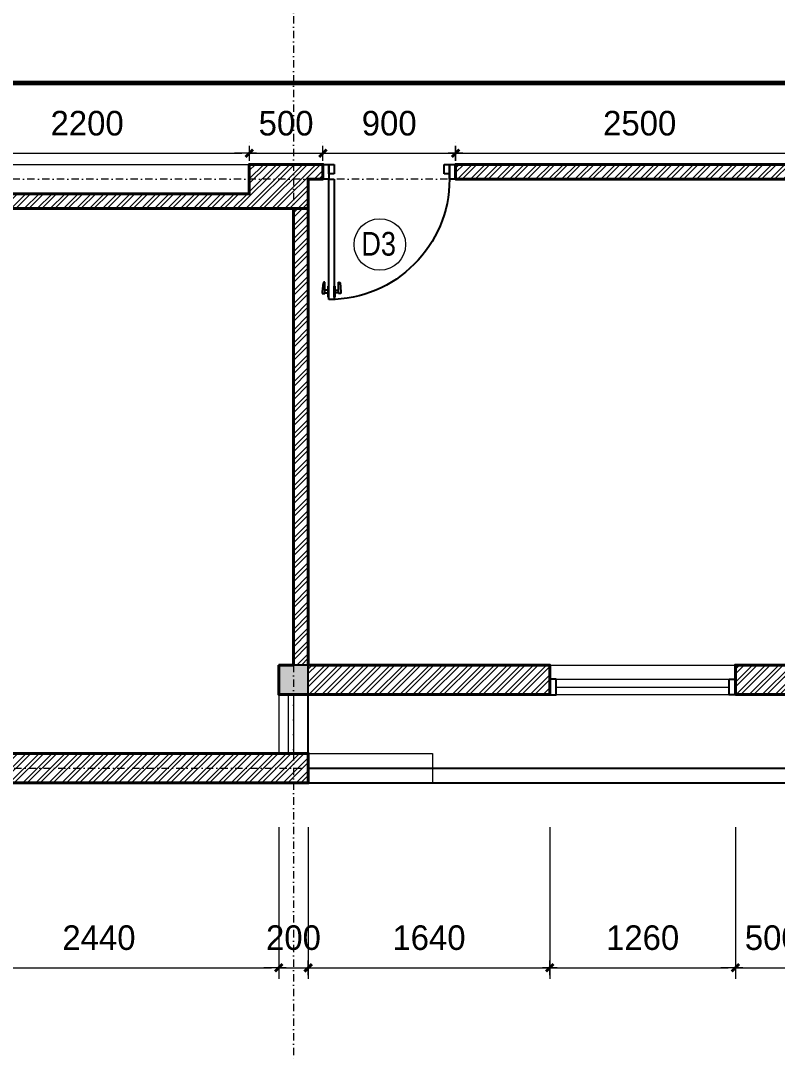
# Model space of a CAD drawing. Header units: millimetres. Extents: x 615730 to 2792744, y 139412 to 597571.
# Drawn here: x 1276692 to 1281826, y 287815 to 294886 of the extents above; entities that cross this region are included whole.
import ezdxf

# ---------------------------------------------------------------- set-up
doc = ezdxf.new("R2010")
doc.units = ezdxf.units.MM
doc.header["$MEASUREMENT"] = 0
doc.header["$PDMODE"] = 34
doc.linetypes.add('DASHDOT', pattern=[1, 0.5, -0.25, 0, -0.25])
doc.linetypes.add('HIDDEN2', pattern=[0.1875, 0.125, -0.0625])
doc.layers.get('0').update_dxf_attribs({"lineweight": 5})
for name, color, linetype, lineweight in [('AN_0.20', 2, 'Continuous', 20), ('HATCH', 42, 'Continuous', 5), ('KT', 148, 'Continuous', 18), ('net cat.', 1, 'Continuous', 35), ('NETNGOAITUONG', 1, 'Continuous', 40), ('NTHAY1', 61, 'Continuous', 25), ('TIM TRUC', 149, 'DASHDOT', 9), ('VLIEU', 250, 'Continuous', 9)]:
    doc.layers.add(name, color=color, linetype=linetype, lineweight=lineweight)
for name, color, linetype in [('AN_TEXT', 254, 'Continuous'), ('CUA', 132, 'Continuous'), ('DOORS', 1, 'Continuous'), ('NET MANH', 252, 'Continuous'), ('SWING', 7, 'Continuous'), ('VL', 155, 'Continuous')]:
    doc.layers.add(name, color=color, linetype=linetype)
doc.styles.add('romans', font='romans.shx', dxfattribs={"height": 240})
doc.styles.add('VNI-AVO', font='vni-roms.shx')
doc.dimstyles.new('1-50b', dxfattribs={"dimtxt": 167, "dimasz": 50, "dimexe": 75, "dimexo": 150, "dimgap": 120, "dimtad": 1, "dimdec": 0, "dimzin": 12, "dimtxsty": 'VNI-AVO', "dimblk": ']', "dimcen": 0, "dimdle": 50, "dimclrd": 252, "dimclre": 252, "dimclrt": 2, "dimadec": 0, "dimazin": 0, "dimtfac": 1, "dimtdec": 0, "dimtix": 1, "dimtmove": 2, "dimatfit": 0, "dimldrblk": 'OPEN90', "dimfxl": 1, "dimlwd": -1, "dimlwe": -1, "dimarcsym": 0})
pattern_1 = [(45, (600767.42, 0), (-44.194174, 44.194174), []), (45, (600767.42, 31.25), (-44.194174, 44.194174), [])]

# ---------------------------------------------------------------- blocks, each defined once
blk = doc.blocks.new('08PDRR02')
at = {"color": 0, "linetype": 'ByBlock'}
for p, q in [((1, 0), (0, 0)), ((0, 0), (0, -1)), ((1, -1), (1, 0)), ((0, -1), (1, -1))]:
    blk.add_line(p, q, dxfattribs=at)
blk = doc.blocks.new('08PDNB02')
at = {"color": 0, "linetype": 'ByBlock'}
for p, q in [((0, -1.62), (0, 1.62)), ((0, 1.62), (0.25, 1.62)), ((0.25, -1.62), (0.25, 1.62)), ((0.25, 0.38), (1.25, 0.38)), ((1.25, -0.55), (1.25, 2.75)), ((1.25, 2.75), (1.54, 2.75)), ((1.54, 2.75), (1.69, 2.59)), ((1.69, 2.59), (1.95, -0.13)), ((0.25, -1.62), (0, -1.62)), ((1.25, -0.38), (0.25, -0.38)), ((1.95, -0.55), (1.25, -0.55)), ((1.95, -0.13), (1.95, -0.55))]:
    blk.add_line(p, q, dxfattribs=at)
blk = doc.blocks.new('*U45')
at = {"layer": 'DOORS', "color": 0, "linetype": 'Continuous', "ltscale": 200}
for p, q in [((0, 15), (0, 55)), ((900, 15), (900, 55)), ((0, -25), (0, -55)), ((900, -25), (900, -55))]:
    blk.add_line(p, q, dxfattribs=at)
at = {"layer": 'SWING', "color": 1, "linetype": 'Continuous', "ltscale": 200}
blk.add_arc((0, 55), 900, 0, 90, dxfattribs=at)
at = {"layer": 'DOORS', "color": 8, "linetype": 'Continuous', "ltscale": 200, "xscale": 25.4, "yscale": 25.4, "zscale": 25.4, "rotation": 180}
blk.add_blockref('08PDNB02', (0, 895), dxfattribs=at)
at = {"layer": 'DOORS', "color": 0, "linetype": 'Continuous', "ltscale": 200, "xscale": 900, "yscale": 39.99999999999999, "rotation": 90}
blk.add_blockref('08PDRR02', (0, 55), dxfattribs=at)
at = {"layer": 'DOORS', "color": 8, "linetype": 'Continuous', "ltscale": 200, "xscale": 25.4, "yscale": -25.4, "zscale": 25.4}
blk.add_blockref('08PDNB02', (40, 895), dxfattribs=at)
at = {"layer": 'DOORS', "color": 0, "linetype": 'Continuous', "ltscale": 200, "xscale": 45, "yscale": 110}
for p in [(-45, 55), (900, 55)]:
    blk.add_blockref('08PDRR02', p, dxfattribs=at)
at = {"layer": 'DOORS', "color": 1, "linetype": 'Continuous', "ltscale": 200, "xscale": 39.99999999999999, "yscale": 69.99999999999999}
for p in [(0, 15), (860, 15)]:
    blk.add_blockref('08PDRR02', p, dxfattribs=at)
blk = doc.blocks.new(']')
for p, q in [((1, 0), (-1, 0)), ((0, 1), (0, -1))]:
    blk.add_line(p, q)
at = {"color": 9, "const_width": 0.4}
blk.add_lwpolyline([(-0.51, -0.51), (0.51, 0.51)], dxfattribs=at)
blk = doc.blocks.new('*D2353')
at = {"layer": 'DEFPOINTS', "color": 0, "ltscale": 10, "transparency": 16777216}
for p in [(1278442.5, 289561.6), (1278642.5, 289561.6), (1278642.5, 288455.8)]:
    blk.add_point(p, dxfattribs=at)
at = {"layer": 'KT', "color": 252, "ltscale": 10, "transparency": 16777216}
for p, q in [((1278442.5, 289411.6), (1278442.5, 288380.8)), ((1278642.5, 289411.6), (1278642.5, 288380.8)), ((1278392.5, 288455.8), (1278342.5, 288455.8)), ((1278442.5, 288455.8), (1278642.5, 288455.8)), ((1278692.5, 288455.8), (1278742.5, 288455.8))]:
    blk.add_line(p, q, dxfattribs=at)
at = {"layer": 'KT', "color": 252, "ltscale": 10, "transparency": 16777216, "xscale": 50, "yscale": 50, "zscale": 50}
blk.add_blockref(']', (1278442.5, 288455.8), dxfattribs=at)
at = {"layer": 'KT', "color": 252, "ltscale": 10, "transparency": 16777216, "xscale": 50, "yscale": 50, "zscale": 50, "rotation": 180}
blk.add_blockref(']', (1278642.5, 288455.8), dxfattribs=at)
at = {"layer": 'KT', "color": 2, "ltscale": 10, "transparency": 16777216, "insert": (1278542.5, 288659.3), "char_height": 167, "attachment_point": 5, "style": 'VNI-AVO'}
blk.add_mtext('200', dxfattribs=at)
blk = doc.blocks.new('_Open90')
at = {"color": 0, "linetype": 'ByBlock', "lineweight": -2}
for p, q in [((0, 0), (-1, 0)), ((-0.5, 0.5), (0, 0)), ((0, 0), (-0.5, -0.5))]:
    blk.add_line(p, q, dxfattribs=at)
blk = doc.blocks.new('*D2284')
at = {"layer": 'DEFPOINTS', "color": 0, "ltscale": 10, "transparency": 16777216}
for p in [(1276002.5, 289561.6), (1278442.5, 289561.6), (1278442.5, 288455.8)]:
    blk.add_point(p, dxfattribs=at)
at = {"layer": 'VLIEU', "color": 252, "ltscale": 10, "transparency": 16777216}
for p, q in [((1276002.5, 289411.6), (1276002.5, 288380.8)), ((1278442.5, 289411.6), (1278442.5, 288380.8)), ((1276052.5, 288455.8), (1278392.5, 288455.8))]:
    blk.add_line(p, q, dxfattribs=at)
at = {"layer": 'VLIEU', "color": 252, "ltscale": 10, "transparency": 16777216, "xscale": 50, "yscale": 50, "zscale": 50, "rotation": 180}
blk.add_blockref(']', (1276002.5, 288455.8), dxfattribs=at)
at = {"layer": 'VLIEU', "color": 252, "ltscale": 10, "transparency": 16777216, "xscale": 50, "yscale": 50, "zscale": 50}
blk.add_blockref(']', (1278442.5, 288455.8), dxfattribs=at)
at = {"layer": 'VLIEU', "color": 2, "ltscale": 10, "transparency": 16777216, "insert": (1277222.5, 288659.3), "char_height": 167, "attachment_point": 5, "style": 'VNI-AVO'}
blk.add_mtext('2440', dxfattribs=at)
blk = doc.blocks.new('*D2228')
at = {"layer": 'DEFPOINTS', "color": 0, "ltscale": 10, "transparency": 16777216}
for p in [(1278242.5, 293986.6), (1276042, 293911.6), (1278242.5, 293911.6)]:
    blk.add_point(p, dxfattribs=at)
at = {"layer": 'VLIEU', "color": 252, "ltscale": 10, "transparency": 16777216}
for p, q in [((1276042, 294061.6), (1276042, 294061.6)), ((1278242.5, 294061.6), (1278242.5, 294061.6)), ((1276092, 293986.6), (1278192.5, 293986.6))]:
    blk.add_line(p, q, dxfattribs=at)
at = {"layer": 'VLIEU', "color": 252, "ltscale": 10, "transparency": 16777216, "xscale": 50, "yscale": 50, "zscale": 50, "rotation": 180}
blk.add_blockref(']', (1276042, 293986.6), dxfattribs=at)
at = {"layer": 'VLIEU', "color": 252, "ltscale": 10, "transparency": 16777216, "xscale": 50, "yscale": 50, "zscale": 50}
blk.add_blockref(']', (1278242.5, 293986.6), dxfattribs=at)
at = {"layer": 'VLIEU', "color": 2, "ltscale": 10, "transparency": 16777216, "insert": (1277142.3, 294190.1), "char_height": 167, "attachment_point": 5, "style": 'VNI-AVO'}
blk.add_mtext('2200', dxfattribs=at)
blk = doc.blocks.new('*D2229')
at = {"layer": 'DEFPOINTS', "color": 0, "ltscale": 10, "transparency": 16777216}
for p in [(1278742.5, 293986.6), (1278242.5, 293911.6), (1278742.5, 293911.6)]:
    blk.add_point(p, dxfattribs=at)
at = {"layer": 'VLIEU', "color": 252, "ltscale": 10, "transparency": 16777216}
for p, q in [((1278242.5, 294061.6), (1278242.5, 294061.6)), ((1278742.5, 294061.6), (1278742.5, 294061.6)), ((1278192.5, 293986.6), (1278142.5, 293986.6)), ((1278242.5, 293986.6), (1278742.5, 293986.6)), ((1278792.5, 293986.6), (1278842.5, 293986.6))]:
    blk.add_line(p, q, dxfattribs=at)
at = {"layer": 'VLIEU', "color": 252, "ltscale": 10, "transparency": 16777216, "xscale": 50, "yscale": 50, "zscale": 50}
blk.add_blockref(']', (1278242.5, 293986.6), dxfattribs=at)
at = {"layer": 'VLIEU', "color": 252, "ltscale": 10, "transparency": 16777216, "xscale": 50, "yscale": 50, "zscale": 50, "rotation": 180}
blk.add_blockref(']', (1278742.5, 293986.6), dxfattribs=at)
at = {"layer": 'VLIEU', "color": 2, "ltscale": 10, "transparency": 16777216, "insert": (1278492.5, 294190.1), "char_height": 167, "attachment_point": 5, "style": 'VNI-AVO'}
blk.add_mtext('500', dxfattribs=at)
blk = doc.blocks.new('*D2230')
at = {"layer": 'DEFPOINTS', "color": 0, "ltscale": 10, "transparency": 16777216}
for p in [(1279642.5, 293986.6), (1278742.5, 293911.6), (1279642.5, 293911.6)]:
    blk.add_point(p, dxfattribs=at)
at = {"layer": 'VLIEU', "color": 252, "ltscale": 10, "transparency": 16777216}
for p, q in [((1278742.5, 294061.6), (1278742.5, 294061.6)), ((1279642.5, 294061.6), (1279642.5, 294061.6)), ((1278792.5, 293986.6), (1279592.5, 293986.6))]:
    blk.add_line(p, q, dxfattribs=at)
at = {"layer": 'VLIEU', "color": 252, "ltscale": 10, "transparency": 16777216, "xscale": 50, "yscale": 50, "zscale": 50, "rotation": 180}
blk.add_blockref(']', (1278742.5, 293986.6), dxfattribs=at)
at = {"layer": 'VLIEU', "color": 252, "ltscale": 10, "transparency": 16777216, "xscale": 50, "yscale": 50, "zscale": 50}
blk.add_blockref(']', (1279642.5, 293986.6), dxfattribs=at)
at = {"layer": 'VLIEU', "color": 2, "ltscale": 10, "transparency": 16777216, "insert": (1279192.5, 294190.1), "char_height": 167, "attachment_point": 5, "style": 'VNI-AVO'}
blk.add_mtext('900', dxfattribs=at)
blk = doc.blocks.new('*D2231')
at = {"layer": 'DEFPOINTS', "color": 0, "ltscale": 10, "transparency": 16777216}
for p in [(1282142.3, 293986.6), (1279642.5, 293911.6), (1282142.3, 293911.6)]:
    blk.add_point(p, dxfattribs=at)
at = {"layer": 'VLIEU', "color": 252, "ltscale": 10, "transparency": 16777216}
for p, q in [((1279642.5, 294061.6), (1279642.5, 294061.6)), ((1282142.3, 294061.6), (1282142.3, 294061.6)), ((1279692.5, 293986.6), (1282092.3, 293986.6))]:
    blk.add_line(p, q, dxfattribs=at)
at = {"layer": 'VLIEU', "color": 252, "ltscale": 10, "transparency": 16777216, "xscale": 50, "yscale": 50, "zscale": 50, "rotation": 180}
blk.add_blockref(']', (1279642.5, 293986.6), dxfattribs=at)
at = {"layer": 'VLIEU', "color": 252, "ltscale": 10, "transparency": 16777216, "xscale": 50, "yscale": 50, "zscale": 50}
blk.add_blockref(']', (1282142.3, 293986.6), dxfattribs=at)
at = {"layer": 'VLIEU', "color": 2, "ltscale": 10, "transparency": 16777216, "insert": (1280892.4, 294190.1), "char_height": 167, "attachment_point": 5, "style": 'VNI-AVO'}
blk.add_mtext('2500', dxfattribs=at)
blk = doc.blocks.new('*D2235')
at = {"layer": 'DEFPOINTS', "color": 0, "ltscale": 10, "transparency": 16777216}
for p in [(1278642.5, 289561.6), (1280282.3, 289561.6), (1280282.3, 288455.8)]:
    blk.add_point(p, dxfattribs=at)
at = {"layer": 'VLIEU', "color": 252, "ltscale": 10, "transparency": 16777216}
for p, q in [((1278642.5, 289411.6), (1278642.5, 288380.8)), ((1280282.3, 289411.6), (1280282.3, 288380.8)), ((1278692.5, 288455.8), (1280232.3, 288455.8))]:
    blk.add_line(p, q, dxfattribs=at)
at = {"layer": 'VLIEU', "color": 252, "ltscale": 10, "transparency": 16777216, "xscale": 50, "yscale": 50, "zscale": 50, "rotation": 180}
blk.add_blockref(']', (1278642.5, 288455.8), dxfattribs=at)
at = {"layer": 'VLIEU', "color": 252, "ltscale": 10, "transparency": 16777216, "xscale": 50, "yscale": 50, "zscale": 50}
blk.add_blockref(']', (1280282.3, 288455.8), dxfattribs=at)
at = {"layer": 'VLIEU', "color": 2, "ltscale": 10, "transparency": 16777216, "insert": (1279462.4, 288659.3), "char_height": 167, "attachment_point": 5, "style": 'VNI-AVO'}
blk.add_mtext('1640', dxfattribs=at)
blk = doc.blocks.new('*D2236')
at = {"layer": 'DEFPOINTS', "color": 0, "ltscale": 10, "transparency": 16777216}
for p in [(1280282.3, 289561.6), (1281542.3, 289561.6), (1281542.3, 288455.8)]:
    blk.add_point(p, dxfattribs=at)
at = {"layer": 'VLIEU', "color": 252, "ltscale": 10, "transparency": 16777216}
for p, q in [((1280282.3, 289411.6), (1280282.3, 288380.8)), ((1281542.3, 289411.6), (1281542.3, 288380.8)), ((1280332.3, 288455.8), (1281492.3, 288455.8))]:
    blk.add_line(p, q, dxfattribs=at)
at = {"layer": 'VLIEU', "color": 252, "ltscale": 10, "transparency": 16777216, "xscale": 50, "yscale": 50, "zscale": 50, "rotation": 180}
blk.add_blockref(']', (1280282.3, 288455.8), dxfattribs=at)
at = {"layer": 'VLIEU', "color": 252, "ltscale": 10, "transparency": 16777216, "xscale": 50, "yscale": 50, "zscale": 50}
blk.add_blockref(']', (1281542.3, 288455.8), dxfattribs=at)
at = {"layer": 'VLIEU', "color": 2, "ltscale": 10, "transparency": 16777216, "insert": (1280912.3, 288659.3), "char_height": 167, "attachment_point": 5, "style": 'VNI-AVO'}
blk.add_mtext('1260', dxfattribs=at)
blk = doc.blocks.new('*D2237')
at = {"layer": 'DEFPOINTS', "color": 0, "ltscale": 10, "transparency": 16777216}
for p in [(1281542.3, 289561.6), (1282042.3, 289561.6), (1282042.3, 288455.8)]:
    blk.add_point(p, dxfattribs=at)
at = {"layer": 'VLIEU', "color": 252, "ltscale": 10, "transparency": 16777216}
for p, q in [((1281542.3, 289411.6), (1281542.3, 288380.8)), ((1282042.3, 289411.6), (1282042.3, 288380.8)), ((1281492.3, 288455.8), (1281442.3, 288455.8)), ((1281542.3, 288455.8), (1282042.3, 288455.8)), ((1282092.3, 288455.8), (1282142.3, 288455.8))]:
    blk.add_line(p, q, dxfattribs=at)
at = {"layer": 'VLIEU', "color": 252, "ltscale": 10, "transparency": 16777216, "xscale": 50, "yscale": 50, "zscale": 50}
blk.add_blockref(']', (1281542.3, 288455.8), dxfattribs=at)
at = {"layer": 'VLIEU', "color": 252, "ltscale": 10, "transparency": 16777216, "xscale": 50, "yscale": 50, "zscale": 50, "rotation": 180}
blk.add_blockref(']', (1282042.3, 288455.8), dxfattribs=at)
at = {"layer": 'VLIEU', "color": 2, "ltscale": 10, "transparency": 16777216, "insert": (1281792.3, 288659.3), "char_height": 167, "attachment_point": 5, "style": 'VNI-AVO'}
blk.add_mtext('500', dxfattribs=at)

msp = doc.modelspace()

# ---------------------------------------------------------------- hatches: boundary and pattern name
at = {"layer": 'VLIEU', "ltscale": 10}
h = msp.add_hatch(dxfattribs=at)
h.set_pattern_fill('STEEL', color=256, scale=500, style=0)
h.set_pattern_definition(pattern_1)
h.paths.add_polyline_path([(1278642.5, 293811.6), (1278742.5, 293811.6), (1278742.5, 293911.6), (1278242.5, 293911.6), (1278242.5, 293711.5), (1276042, 293711.5), (1276042, 293911.6), (1275542.5, 293911.6), (1275542.5, 293811.6), (1275942, 293811.6), (1275942, 293611.5), (1278642.5, 293611.5)])
h = msp.add_hatch(dxfattribs=at)
h.set_pattern_fill('STEEL', color=256, scale=500, style=0)
h.set_pattern_definition(pattern_1)
h.paths.add_polyline_path([(1281942.3, 293911.6), (1279642.5, 293911.6), (1279642.5, 293811.6), (1281942.3, 293811.6)])
h.paths.add_polyline_path([(1282142.3, 293611.6), (1283341.9, 293611.6), (1283341.9, 293911.6), (1283241.9, 293911.6), (1283241.9, 293711.6), (1282142.3, 293711.6), (1282142.3, 293711.6), (1281942.3, 293711.6), (1281942.3, 290511.6), (1281542.3, 290511.6), (1281542.3, 290311.6), (1283267.3, 290311.6), (1283267.3, 290511.6), (1282342.3, 290511.6), (1282142.3, 290511.6), (1282142.3, 292511.6), (1282445, 292511.6, -0.84099), (1282494.3, 292511.6), (1282595, 292511.6, -0.84099), (1282644.3, 292511.6), (1282745, 292511.6, -0.84099), (1282794.3, 292511.6), (1283262.3, 292511.6), (1283262.3, 292611.6), (1282142.3, 292611.6), (1282142.3, 292786.8), (1282142.3, 292786.8), (1282142.3, 293362.8), (1282142.3, 293362.8)])
h = msp.add_hatch(dxfattribs=at)
h.set_pattern_fill('STEEL', color=256, scale=500, style=0)
h.set_pattern_definition(pattern_1)
h.paths.add_polyline_path([(1278642.5, 292061.6), (1278642.5, 293611.5), (1278542.5, 293611.5), (1278542.5, 292169.9), (1278542.5, 292169.9), (1278542.5, 290511.6), (1278642.5, 290511.6), (1278642.5, 292061.6)])
h = msp.add_hatch(dxfattribs=at)
h.set_pattern_fill('STEEL', color=256, scale=500, style=0)
h.set_pattern_definition([(45, (600767.42, 1044.83), (-44.194174, 44.194174), []), (45, (600767.42, 1076.08), (-44.194174, 44.194174), [])])
h.paths.add_polyline_path([(1280282.3, 290511.6), (1278642.5, 290511.6), (1278642.5, 290311.6), (1280282.3, 290311.6)])
h = msp.add_hatch(dxfattribs=at)
h.set_pattern_fill('STEEL', color=256, scale=500, style=0)
h.set_pattern_definition(pattern_1)
h.paths.add_polyline_path([(1283267.3, 290511.6), (1282681.5, 290511.6), (1282681.5, 290508.8), (1282661.3, 290508.8), (1282661.3, 290511.6), (1282531.5, 290511.6), (1282531.5, 290508.8), (1282511.3, 290508.8), (1282511.3, 290511.6), (1282342.3, 290511.6), (1282142.3, 290511.6), (1282142.3, 290311.6), (1283267.3, 290311.6)])
h.paths.add_polyline_path([(1281942.3, 290511.6), (1281542.3, 290511.6), (1281542.3, 290414.6), (1281542.3, 290414.6), (1281542.3, 290311.6), (1281942.3, 290311.6)])
h = msp.add_hatch(dxfattribs=at)
h.set_pattern_fill('STEEL', color=256, scale=500, style=0)
h.set_pattern_definition(pattern_1)
h.paths.add_polyline_path([(1278642.5, 289911.6), (1276002.5, 289911.6), (1276002.5, 289711.6), (1278642.5, 289711.6), (1278642.5, 289811.6), (1278642.5, 289811.6)])

# ---------------------------------------------------------------- linework, layer by layer
at = {"layer": 'AN_0.20', "color": 3}
msp.add_circle((1279128.6, 293367.4), 175, dxfattribs=at)
at = {"layer": 'CUA'}
for points in [[(1280324.6, 290414.6), (1280282.3, 290414.6), (1280282.3, 290308.9), (1280324.6, 290308.9), (1280324.6, 290414.6)], [(1281500.1, 290414.6), (1281542.3, 290414.6), (1281542.3, 290308.9), (1281500.1, 290308.9), (1281500.1, 290414.6)]]:
    msp.add_lwpolyline(points, dxfattribs=at)
at = {"layer": 'HATCH'}
msp.add_line((1276042, 293911.6), (1278242.5, 293911.6), dxfattribs=at)
at = {"layer": 'net cat.', "color": 6, "linetype": 'HIDDEN2', "ltscale": 5000}
msp.add_line((1274109.2, 294464.4), (1287781, 294464.4), dxfattribs=at)
at = {"layer": 'net cat.', "color": 6, "linetype": 'HIDDEN2', "ltscale": 5000, "const_width": 30}
msp.add_lwpolyline([(1261947.1, 296211.6), (1274109.2, 296211.6), (1274109.2, 294464.4), (1287781, 294464.4)], dxfattribs=at)
at = {"layer": 'NET MANH'}
msp.add_lwpolyline([(1278442.5, 290311.6), (1278642.5, 290311.6), (1278642.5, 290511.6), (1278442.5, 290511.6)], close=True, dxfattribs=at)
msp.add_solid([(1278442.5, 290511.6), (1278642.5, 290511.6), (1278442.5, 290311.6), (1278642.5, 290311.6)], dxfattribs=at)
at = {"layer": 'NETNGOAITUONG'}
msp.add_line((1278442.5, 290311.6), (1278442.5, 290511.6), dxfattribs=at)
msp.add_lwpolyline([(1278642.5, 293611.5), (1278642.5, 293811.6), (1278742.5, 293811.6), (1278742.5, 293911.6), (1278242.5, 293911.6), (1278242.5, 293711.5), (1276042, 293711.5), (1276042, 293911.6), (1275542.5, 293911.6), (1275542.5, 293811.6), (1275942, 293811.6), (1275942, 293611.5), (1278642.5, 293611.5)], close=True, dxfattribs=at)
for points in [[(1282142.3, 293911.6), (1279642.5, 293911.6), (1279642.5, 293811.6), (1281942.3, 293811.6)], [(1278442.5, 290511.6), (1278442.5, 290311.6), (1278442.5, 290311.6), (1280282.3, 290311.6), (1280282.3, 290511.6), (1278642.5, 290511.6), (1278642.5, 292061.6), (1278642.5, 292061.6), (1278642.5, 293611.5)], [(1278442.5, 290511.6), (1278542.5, 290511.6), (1278542.5, 292169.9), (1278542.5, 292169.9), (1278542.5, 293611.5)], [(1281942.3, 290511.6), (1281542.3, 290511.6), (1281542.3, 290311.6)], [(1278542.5, 290311.6), (1278542.5, 290311.6)], [(1281542.3, 290311.6), (1283267.3, 290311.6)], [(1278642.5, 289911.6), (1276002.5, 289911.6)], [(1276002.5, 289911.6), (1276002.5, 289711.6), (1278642.5, 289711.6), (1278642.5, 289811.6), (1278642.5, 289811.6), (1278642.5, 289911.6), (1276002.5, 289911.6)]]:
    msp.add_lwpolyline(points, dxfattribs=at)
at = {"layer": 'TIM TRUC', "ltscale": 100}
for p, q in [((1278542.5, 302326.1), (1278542.5, 287814.8)), ((1287296.5, 293811.6), (1274542.5, 293811.6)), ((1272942.5, 289811.6), (1278642.5, 289811.6))]:
    msp.add_line(p, q, dxfattribs=at)
at = {"layer": 'VL', "ltscale": 10}
for p, q in [((1278642.5, 289911.6), (1278642.5, 290311.6)), ((1278642.5, 289811.6), (1286533.3, 289811.6)), ((1278642.5, 289711.6), (1286528.9, 289711.6))]:
    msp.add_line(p, q, dxfattribs=at)
at = {"layer": 'VLIEU', "ltscale": 10}
for p, q in [((1280282.3, 290511.6), (1281542.3, 290511.6)), ((1280324.6, 290361.7), (1281500.1, 290361.7)), ((1278442.5, 290311.6), (1278442.5, 289911.6)), ((1278506.7, 290311.6), (1278506.7, 289911.6)), ((1278542.5, 290311.6, 280), (1278542.5, 289911.6))]:
    msp.add_line(p, q, dxfattribs=at)
for points in [[(1280324.6, 290414.6), (1281500.1, 290414.6), (1281500.1, 290308.9), (1280324.6, 290308.9)], [(1278642.5, 289911.6), (1279485.8, 289911.6), (1279485.8, 289711.6), (1278642.5, 289711.6)]]:
    msp.add_lwpolyline(points, close=True, dxfattribs=at)

# ---------------------------------------------------------------- block references
at = {"layer": 'NTHAY1', "xscale": -0.9090857494156808, "yscale": 0.9090857494156808, "zscale": 0.9090857494239059, "rotation": 180}
msp.add_blockref('*U45', (1278783.4, 293861.6), dxfattribs=at)

# ---------------------------------------------------------------- texts
at = {"layer": 'AN_TEXT', "ltscale": 2, "insert": (1279120.8, 293452.7), "char_height": 160.8, "width": 121.15, "attachment_point": 2, "style": 'romans'}
msp.add_mtext('{\\fVNI-Helve-Condense|b0|i0|c0|p2;D3}', dxfattribs=at)

# ---------------------------------------------------------------- dimensions: what is measured, and where the dimension line sits
at = {"layer": 'KT', "ltscale": 10}
dim = msp.add_linear_dim(base=(1278642.5, 288455.8), p1=(1278442.5, 289561.6), p2=(1278642.5, 289561.6), dimstyle='1-50b', dxfattribs=at)
dim.commit()
dim.dimension.update_dxf_attribs({"geometry": '*D2353', "text_midpoint": (1278542.5, 288659.3)})
at = {"layer": 'VLIEU', "ltscale": 10}
for base, p1, p2, picture, middle in [((1278242.4937, 293986.5695), (1276042.0293, 293911.5753), (1278242.4937, 293911.5753), '*D2228', (1277142.2615, 294190.0695)), ((1278742.5, 293986.6), (1278242.5, 293911.6), (1278742.5, 293911.6), '*D2229', (1278492.5, 294190.1)), ((1279642.5, 293986.6), (1278742.5, 293911.6), (1279642.5, 293911.6), '*D2230', (1279192.5, 294190.1)), ((1282142.3, 293986.6), (1279642.5, 293911.6), (1282142.3, 293911.6), '*D2231', (1280892.4, 294190.1)), ((1278442.5, 288455.8), (1276002.5, 289561.6), (1278442.5, 289561.6), '*D2284', (1277222.5, 288659.3)), ((1280282.3, 288455.8), (1278642.5, 289561.6), (1280282.3, 289561.6), '*D2235', (1279462.4, 288659.3)), ((1281542.3, 288455.8), (1280282.3, 289561.6), (1281542.3, 289561.6), '*D2236', (1280912.3, 288659.3)), ((1282042.3, 288455.8), (1281542.3, 289561.6), (1282042.3, 289561.6), '*D2237', (1281792.3, 288659.3))]:
    dim = msp.add_linear_dim(base=base, p1=p1, p2=p2, dimstyle='1-50b', override={"dimfxl": 2}, dxfattribs=at)
    dim.commit()
    dim.dimension.update_dxf_attribs({"geometry": picture, "text_midpoint": middle})

doc.saveas('drawing.dxf')
